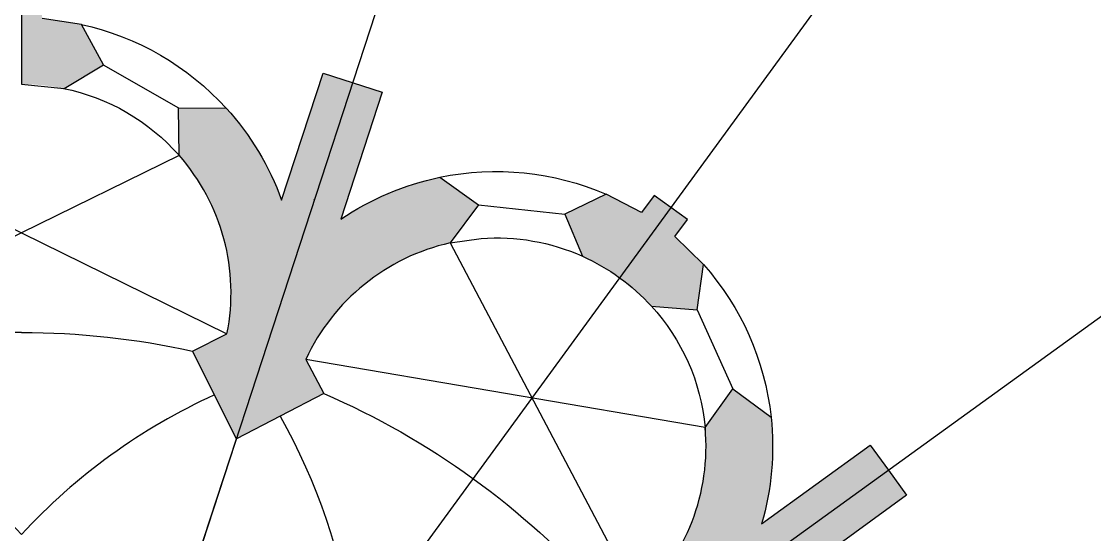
# Model space of a CAD drawing. Extents: x 77 to 121, y -270 to -21.
# Drawn here: x 97.76 to 111.54, y -245.69 to -239.09 of the extents above; entities that cross this region are included whole.
import ezdxf

# ---------------------------------------------------------------- set-up
doc = ezdxf.new("R2010")
doc.units = 0
for name, color, linetype in [('BASE_PLAN', 7, 'CONTINUOUS'), ('LINE_OF_SYMMETRY', 7, 'CONTINUOUS'), ('POCHE', 7, 'CONTINUOUS'), ('VAULT_LINES', 7, 'CONTINUOUS')]:
    doc.layers.add(name, color=color, linetype=linetype)

# ---------------------------------------------------------------- blocks, each defined once
blk = doc.blocks.new('*U3')
at = {"layer": 'POCHE', "linetype": 'CONTINUOUS', "extrusion": (0, 0, -1)}
for points in [[(-106.87, -247.152), (-106.87, -243.845), (-106.796, -247.175)], [(-106.796, -247.175), (-106.87, -243.845), (-106.796, -243.95)], [(-106.894, -247.146), (-106.894, -243.812), (-106.87, -247.152)], [(-106.87, -247.152), (-106.894, -243.812), (-106.87, -243.845)], [(-106.894, -247.146), (-106.945, -243.85), (-106.894, -243.812)], [(-106.945, -247.132), (-106.945, -243.85), (-106.894, -247.146)], [(-106.945, -247.132), (-107.021, -243.906), (-106.945, -243.85)], [(-107.021, -247.113), (-107.021, -243.906), (-106.945, -247.132)], [(-107.021, -247.113), (-107.097, -243.963), (-107.021, -243.906)], [(-106.796, -247.175), (-106.796, -243.95), (-106.723, -247.2)], [(-106.723, -247.2), (-106.796, -243.95), (-106.723, -244.053)], [(-107.097, -247.097), (-107.097, -243.963), (-107.021, -247.113)], [(-107.097, -247.097), (-107.174, -244.019), (-107.097, -243.963)], [(-107.174, -247.082), (-107.174, -244.019), (-107.097, -247.097)], [(-107.174, -247.082), (-107.251, -244.077), (-107.174, -244.019)], [(-106.651, -247.227), (-106.651, -244.154), (-106.581, -247.255)], [(-106.581, -247.255), (-106.651, -244.154), (-106.581, -244.254)], [(-106.723, -247.2), (-106.723, -244.053), (-106.651, -247.227)], [(-106.651, -247.227), (-106.723, -244.053), (-106.651, -244.154)], [(-107.251, -247.07), (-107.251, -244.077), (-107.174, -247.082)], [(-107.251, -247.07), (-107.264, -244.086), (-107.251, -244.077)], [(-107.264, -247.069), (-107.264, -244.086), (-107.251, -247.07)], [(-107.264, -245.548), (-107.288, -244.104), (-107.264, -244.086)], [(-107.288, -245.465), (-107.288, -244.104), (-107.264, -245.548)], [(-107.288, -245.465), (-107.309, -244.119), (-107.288, -244.104)], [(-107.309, -245.382), (-107.309, -244.119), (-107.288, -245.465)], [(-107.309, -245.382), (-107.328, -244.134), (-107.309, -244.119)], [(-107.328, -245.297), (-107.328, -244.134), (-107.309, -245.382)], [(-107.328, -245.297), (-107.345, -244.146), (-107.328, -244.134)], [(-107.345, -245.212), (-107.345, -244.146), (-107.328, -245.297)], [(-107.345, -245.212), (-107.36, -244.157), (-107.345, -244.146)], [(-107.36, -245.127), (-107.36, -244.157), (-107.345, -245.212)], [(-107.36, -245.127), (-107.373, -244.167), (-107.36, -244.157)], [(-107.373, -245.041), (-107.373, -244.167), (-107.36, -245.127)], [(-107.373, -245.041), (-107.384, -244.175), (-107.373, -244.167)], [(-107.384, -244.955), (-107.384, -244.175), (-107.373, -245.041)], [(-107.384, -244.955), (-107.386, -244.177), (-107.384, -244.175)], [(-107.386, -244.934), (-107.386, -244.177), (-107.384, -244.955)], [(-107.386, -244.934), (-107.393, -244.246), (-107.386, -244.177)], [(-106.545, -244.386), (-106.545, -244.304), (-106.54, -244.312)], [(-106.549, -244.461), (-106.549, -244.298), (-106.545, -244.386)], [(-106.545, -244.386), (-106.549, -244.298), (-106.545, -244.304)], [(-106.551, -244.536), (-106.551, -244.296), (-106.549, -244.461)], [(-106.549, -244.461), (-106.551, -244.296), (-106.549, -244.298)], [(-106.581, -247.255), (-106.581, -244.254), (-106.551, -247.268)], [(-106.551, -247.268), (-106.581, -244.254), (-106.551, -244.296)], [(-107.393, -244.869), (-107.393, -244.246), (-107.386, -244.934)], [(-107.393, -244.869), (-107.395, -244.262), (-107.393, -244.246)], [(-107.395, -244.848), (-107.395, -244.262), (-107.393, -244.869)], [(-107.395, -244.848), (-107.4, -244.333), (-107.395, -244.262)], [(-107.4, -244.782), (-107.4, -244.333), (-107.395, -244.848)], [(-107.4, -244.782), (-107.401, -244.349), (-107.4, -244.333)], [(-107.401, -244.761), (-107.401, -244.349), (-107.4, -244.782)], [(-107.401, -244.761), (-107.404, -244.421), (-107.401, -244.349)], [(-107.404, -244.695), (-107.404, -244.421), (-107.401, -244.761)], [(-107.404, -244.695), (-107.405, -244.435), (-107.404, -244.421)], [(-107.405, -244.671), (-107.405, -244.435), (-107.404, -244.695)], [(-107.405, -244.671), (-107.407, -244.512), (-107.405, -244.435)], [(-106.551, -247.268), (-106.551, -244.536), (-106.55, -247.269)], [(-106.55, -247.269), (-106.551, -244.536), (-106.55, -244.612)], [(-107.407, -244.608), (-107.407, -244.512), (-107.405, -244.671)], [(-107.407, -244.608), (-107.407, -244.522), (-107.407, -244.512)], [(-108.66, -245.522), (-108.66, -244.539), (-107.734, -246.193)], [(-107.734, -246.193), (-108.66, -244.539), (-107.734, -245.209)], [(-108.66, -245.522), (-108.895, -244.861), (-108.66, -244.539)], [(-106.548, -247.27), (-106.548, -244.688), (-106.543, -247.272)], [(-106.543, -247.272), (-106.548, -244.688), (-106.543, -244.764)], [(-106.55, -247.269), (-106.55, -244.612), (-106.548, -247.27)], [(-106.548, -247.27), (-106.55, -244.612), (-106.548, -244.688)], [(-106.536, -247.275), (-106.536, -244.841), (-106.526, -247.279)], [(-106.526, -247.279), (-106.536, -244.841), (-106.526, -244.917)], [(-106.543, -247.272), (-106.543, -244.764), (-106.536, -247.275)], [(-106.536, -247.275), (-106.543, -244.764), (-106.536, -244.841)], [(-108.895, -245.352), (-108.895, -244.861), (-108.66, -245.522)], [(-108.895, -245.352), (-109.129, -245.182), (-108.895, -244.861)], [(-106.515, -247.284), (-106.515, -244.994), (-106.511, -247.286)], [(-106.511, -247.286), (-106.515, -244.994), (-106.511, -245.015)], [(-106.526, -247.279), (-106.526, -244.917), (-106.515, -247.284)], [(-106.515, -247.284), (-106.526, -244.917), (-106.515, -244.994)], [(-106.485, -247.298), (-106.485, -245.146), (-106.467, -247.307)], [(-106.467, -247.307), (-106.485, -245.146), (-106.467, -245.222)], [(-106.501, -247.29), (-106.501, -245.07), (-106.485, -247.298)], [(-106.485, -247.298), (-106.501, -245.07), (-106.485, -245.146)], [(-106.511, -247.286), (-106.511, -245.015), (-106.501, -247.29)], [(-106.501, -247.29), (-106.511, -245.015), (-106.501, -245.07)], [(-106.467, -247.307), (-106.467, -245.222), (-106.446, -247.316)], [(-106.446, -247.316), (-106.467, -245.222), (-106.446, -245.297)], [(-107.643, -247.044), (-107.643, -245.275), (-107.564, -247.045)], [(-107.564, -247.045), (-107.643, -245.275), (-107.564, -245.332)], [(-107.721, -247.046), (-107.721, -245.218), (-107.643, -247.044)], [(-107.643, -247.044), (-107.721, -245.218), (-107.643, -245.275)], [(-107.734, -247.046), (-107.734, -245.209), (-107.721, -247.046)], [(-107.721, -247.046), (-107.734, -245.209), (-107.721, -245.218)], [(-106.423, -247.328), (-106.423, -245.372), (-106.398, -247.34)], [(-106.398, -247.34), (-106.423, -245.372), (-106.398, -245.446)], [(-106.443, -247.318), (-106.443, -245.309), (-106.423, -247.328)], [(-106.423, -247.328), (-106.443, -245.309), (-106.423, -245.372)], [(-106.446, -247.316), (-106.446, -245.297), (-106.443, -247.318)], [(-106.443, -247.318), (-106.446, -245.297), (-106.443, -245.309)], [(-107.486, -247.048), (-107.486, -245.388), (-107.407, -247.053)], [(-107.407, -247.053), (-107.486, -245.388), (-107.407, -245.445)], [(-107.564, -247.045), (-107.564, -245.332), (-107.486, -247.048)], [(-107.486, -247.048), (-107.564, -245.332), (-107.486, -245.388)], [(-106.371, -247.354), (-106.371, -245.52), (-106.342, -247.37)], [(-106.342, -247.37), (-106.371, -245.52), (-106.342, -245.592)], [(-106.375, -247.352), (-106.375, -245.508), (-106.371, -247.354)], [(-106.371, -247.354), (-106.375, -245.508), (-106.371, -245.52)], [(-106.398, -247.34), (-106.398, -245.446), (-106.375, -247.352)], [(-106.375, -247.352), (-106.398, -245.446), (-106.375, -245.508)], [(-107.329, -247.061), (-107.329, -245.502), (-107.264, -247.069)], [(-107.264, -247.069), (-107.329, -245.502), (-107.264, -245.548)], [(-107.407, -247.053), (-107.407, -245.445), (-107.329, -247.061)], [(-107.329, -247.061), (-107.407, -245.445), (-107.329, -245.502)], [(-106.31, -247.387), (-106.31, -245.666), (-106.277, -247.604)], [(-106.277, -247.604), (-106.31, -245.666), (-106.277, -245.735)], [(-106.311, -247.387), (-106.311, -245.664), (-106.31, -247.387)], [(-106.31, -247.387), (-106.311, -245.664), (-106.31, -245.666)], [(-106.342, -247.37), (-106.342, -245.592), (-106.311, -247.387)], [(-106.311, -247.387), (-106.342, -245.592), (-106.311, -245.664)], [(-106.236, -247.876), (-106.236, -245.814), (-106.204, -247.872)], [(-106.204, -247.872), (-106.236, -245.814), (-106.204, -245.873)], [(-106.242, -247.84), (-106.242, -245.804), (-106.236, -247.876)], [(-106.236, -247.876), (-106.242, -245.804), (-106.236, -245.814)], [(-106.277, -247.604), (-106.277, -245.735), (-106.242, -247.84)], [(-106.242, -247.84), (-106.277, -245.735), (-106.242, -245.804)], [(-106.165, -247.866), (-106.165, -245.94), (-106.124, -247.86)], [(-106.124, -247.86), (-106.165, -245.94), (-106.124, -246.006)], [(-106.204, -247.872), (-106.204, -245.873), (-106.165, -247.866)], [(-106.165, -247.866), (-106.204, -245.873), (-106.165, -245.94)], [(-106.081, -247.853), (-106.081, -246.07), (-106.037, -247.847)], [(-106.037, -247.847), (-106.081, -246.07), (-106.037, -246.134)], [(-106.124, -247.86), (-106.124, -246.006), (-106.081, -247.853)], [(-106.081, -247.853), (-106.124, -246.006), (-106.081, -246.07)], [(-105.99, -247.84), (-105.99, -246.195), (-105.943, -247.833)], [(-105.943, -247.833), (-105.99, -246.195), (-105.943, -246.255)], [(-106.037, -247.847), (-106.037, -246.134), (-105.99, -247.84)], [(-105.99, -247.84), (-106.037, -246.134), (-105.99, -246.195)], [(-107.734, -247.046), (-107.799, -246.195), (-107.734, -246.193)], [(-107.799, -247.049), (-107.799, -246.195), (-107.734, -247.046)], [(-107.799, -247.049), (-107.821, -246.196), (-107.799, -246.195)], [(-107.821, -247.051), (-107.821, -246.196), (-107.799, -247.049)], [(-107.821, -247.051), (-107.877, -246.2), (-107.821, -246.196)], [(-107.877, -247.055), (-107.877, -246.2), (-107.821, -247.051)], [(-107.877, -247.055), (-107.907, -246.202), (-107.877, -246.2)], [(-107.907, -247.059), (-107.907, -246.202), (-107.877, -247.055)], [(-107.907, -247.059), (-107.955, -246.206), (-107.907, -246.202)], [(-107.955, -247.064), (-107.955, -246.206), (-107.907, -247.059)], [(-107.955, -247.064), (-107.994, -246.21), (-107.955, -246.206)], [(-107.994, -247.069), (-107.994, -246.21), (-107.955, -247.064)], [(-107.994, -247.069), (-108.032, -246.214), (-107.994, -246.21)], [(-108.032, -247.074), (-108.032, -246.214), (-107.994, -247.069)], [(-108.032, -247.074), (-108.08, -246.22), (-108.032, -246.214)], [(-108.08, -247.082), (-108.08, -246.22), (-108.032, -247.074)], [(-108.08, -247.082), (-108.109, -246.224), (-108.08, -246.22)], [(-108.109, -247.087), (-108.109, -246.224), (-108.08, -247.082)], [(-108.109, -247.087), (-108.166, -246.232), (-108.109, -246.224)], [(-108.166, -247.098), (-108.166, -246.232), (-108.109, -247.087)], [(-108.166, -247.098), (-108.185, -246.235), (-108.166, -246.232)], [(-108.185, -247.102), (-108.185, -246.235), (-108.166, -247.098)], [(-108.185, -247.102), (-108.252, -246.246), (-108.185, -246.235)], [(-108.252, -247.117), (-108.252, -246.246), (-108.185, -247.102)], [(-108.252, -247.117), (-108.26, -246.248), (-108.252, -246.246)], [(-108.26, -247.119), (-108.26, -246.248), (-108.252, -247.117)], [(-108.26, -247.119), (-108.334, -246.262), (-108.26, -246.248)], [(-105.843, -247.818), (-105.843, -246.37), (-105.791, -247.81)], [(-105.791, -247.81), (-105.843, -246.37), (-105.791, -246.425)], [(-105.893, -247.825), (-105.893, -246.313), (-105.843, -247.818)], [(-105.843, -247.818), (-105.893, -246.313), (-105.843, -246.37)], [(-105.943, -247.833), (-105.943, -246.255), (-105.893, -247.825)], [(-105.893, -247.825), (-105.943, -246.255), (-105.893, -246.313)], [(-108.334, -247.138), (-108.334, -246.262), (-108.26, -247.119)], [(-108.338, -247.139), (-108.338, -246.262), (-108.334, -247.138)], [(-108.334, -247.138), (-108.338, -246.262), (-108.334, -246.262)], [(-108.338, -247.139), (-108.408, -246.278), (-108.338, -246.262)], [(-108.408, -247.159), (-108.408, -246.278), (-108.338, -247.139)], [(-108.408, -247.159), (-108.423, -246.281), (-108.408, -246.278)], [(-108.423, -247.164), (-108.423, -246.281), (-108.408, -247.159)], [(-108.423, -247.164), (-108.48, -246.295), (-108.423, -246.281)], [(-108.48, -247.182), (-108.48, -246.295), (-108.423, -247.164)], [(-108.48, -247.182), (-108.508, -246.301), (-108.48, -246.295)], [(-108.508, -247.191), (-108.508, -246.301), (-108.48, -247.182)], [(-108.508, -247.191), (-108.551, -246.313), (-108.508, -246.301)], [(-108.551, -247.206), (-108.551, -246.313), (-108.508, -247.191)], [(-108.551, -247.206), (-108.592, -246.324), (-108.551, -246.313)], [(-108.592, -247.222), (-108.592, -246.324), (-108.551, -247.206)], [(-108.592, -247.222), (-108.622, -246.333), (-108.592, -246.324)], [(-108.622, -247.233), (-108.622, -246.333), (-108.592, -247.222)], [(-108.622, -247.233), (-108.676, -246.349), (-108.622, -246.333)], [(-108.676, -247.255), (-108.676, -246.349), (-108.622, -247.233)], [(-108.676, -247.255), (-108.691, -246.353), (-108.676, -246.349)], [(-108.691, -247.261), (-108.691, -246.353), (-108.676, -247.255)], [(-108.691, -247.261), (-108.759, -246.375), (-108.691, -246.353)], [(-108.759, -247.241), (-108.759, -246.375), (-108.691, -247.261)], [(-108.759, -247.241), (-108.841, -246.404), (-108.759, -246.375)], [(-105.194, -247.721), (-105.194, -246.447), (-104.986, -247.69)], [(-105.194, -247.721), (-105.684, -246.529), (-105.194, -246.447)], [(-105.738, -247.802), (-105.738, -246.478), (-105.684, -247.794)], [(-105.684, -247.794), (-105.738, -246.478), (-105.684, -246.529)], [(-105.791, -247.81), (-105.791, -246.425), (-105.738, -247.802)], [(-105.738, -247.802), (-105.791, -246.425), (-105.738, -246.478)], [(-108.841, -247.215), (-108.841, -246.404), (-108.759, -247.241)], [(-108.841, -247.215), (-108.922, -246.434), (-108.841, -246.404)], [(-108.922, -247.19), (-108.922, -246.434), (-108.841, -247.215)], [(-108.922, -247.19), (-109.002, -246.467), (-108.922, -246.434)], [(-109.002, -247.165), (-109.002, -246.467), (-108.922, -247.19)], [(-109.002, -247.165), (-109.082, -246.501), (-109.002, -246.467)], [(-109.082, -247.141), (-109.082, -246.501), (-109.002, -247.165)], [(-109.082, -247.141), (-109.277, -247.081), (-109.082, -246.501)], [(-105.684, -247.794), (-105.684, -246.529), (-105.194, -247.721)]]:
    blk.add_solid(points, dxfattribs=at)
blk = doc.blocks.new('*U4')
at = {"layer": 'POCHE', "linetype": 'CONTINUOUS', "extrusion": (0, 0, -1)}
for points in [[(-105.087, -242.169), (-105.087, -241.399), (-105.025, -242.138)], [(-105.025, -242.138), (-105.087, -241.399), (-105.025, -241.429)], [(-105.148, -242.201), (-105.148, -241.37), (-105.087, -242.169)], [(-105.087, -242.169), (-105.148, -241.37), (-105.087, -241.399)], [(-105.208, -242.235), (-105.208, -241.341), (-105.148, -242.201)], [(-105.148, -242.201), (-105.208, -241.341), (-105.148, -241.37)], [(-105.268, -242.27), (-105.268, -241.312), (-105.208, -242.235)], [(-105.208, -242.235), (-105.268, -241.312), (-105.208, -241.341)], [(-105.269, -242.271), (-105.269, -241.312), (-105.268, -242.27)], [(-105.268, -242.27), (-105.269, -241.312), (-105.268, -241.312)], [(-105.269, -242.271), (-105.326, -241.337), (-105.269, -241.312)], [(-105.326, -242.307), (-105.326, -241.337), (-105.269, -242.271)], [(-105.327, -242.307), (-105.327, -241.337), (-105.326, -242.307)], [(-105.326, -242.307), (-105.327, -241.337), (-105.326, -241.337)], [(-105.327, -242.307), (-105.384, -241.364), (-105.327, -241.337)], [(-105.384, -242.345), (-105.384, -241.364), (-105.327, -242.307)], [(-105.385, -242.346), (-105.385, -241.364), (-105.384, -242.345)], [(-105.384, -242.345), (-105.385, -241.364), (-105.384, -241.364)], [(-105.385, -242.346), (-105.44, -241.391), (-105.385, -241.364)], [(-105.44, -242.385), (-105.44, -241.391), (-105.385, -242.346)], [(-105.44, -242.385), (-105.442, -241.392), (-105.44, -241.391)], [(-105.442, -242.387), (-105.442, -241.392), (-105.44, -242.385)], [(-105.442, -242.387), (-105.496, -241.42), (-105.442, -241.392)], [(-105.496, -242.427), (-105.496, -241.42), (-105.442, -242.387)], [(-105.496, -242.427), (-105.499, -241.421), (-105.496, -241.42)], [(-105.499, -242.429), (-105.499, -241.421), (-105.496, -242.427)], [(-105.499, -242.429), (-105.551, -241.448), (-105.499, -241.421)], [(-105.851, -242.753), (-105.851, -241.375), (-105.805, -242.703)], [(-105.805, -242.703), (-105.851, -241.375), (-105.805, -241.439)], [(-105.885, -242.755), (-105.885, -241.328), (-105.851, -242.753)], [(-105.851, -242.753), (-105.885, -241.328), (-105.851, -241.375)], [(-105.885, -242.755), (-106.151, -241.52), (-105.885, -241.328)], [(-104.821, -241.769), (-104.821, -241.526), (-104.736, -241.567)], [(-104.963, -242.109), (-104.963, -241.458), (-104.821, -241.769)], [(-104.821, -241.769), (-104.963, -241.458), (-104.821, -241.526)], [(-105.025, -242.138), (-105.025, -241.429), (-104.963, -242.109)], [(-104.963, -242.109), (-105.025, -241.429), (-104.963, -241.458)], [(-105.551, -242.469), (-105.551, -241.448), (-105.499, -242.429)], [(-105.551, -242.469), (-105.556, -241.451), (-105.551, -241.448)], [(-105.556, -242.474), (-105.556, -241.451), (-105.551, -242.469)], [(-105.556, -242.474), (-105.604, -241.478), (-105.556, -241.451)], [(-105.604, -242.514), (-105.604, -241.478), (-105.556, -242.474)], [(-105.604, -242.514), (-105.613, -241.483), (-105.604, -241.478)], [(-105.613, -242.521), (-105.613, -241.483), (-105.604, -242.514)], [(-105.613, -242.521), (-105.656, -241.508), (-105.613, -241.483)], [(-105.656, -242.559), (-105.656, -241.508), (-105.613, -242.521)], [(-105.656, -242.559), (-105.669, -241.515), (-105.656, -241.508)], [(-105.669, -242.571), (-105.669, -241.515), (-105.656, -242.559)], [(-105.669, -242.571), (-105.707, -241.538), (-105.669, -241.515)], [(-105.707, -242.606), (-105.707, -241.538), (-105.669, -242.571)], [(-105.707, -242.606), (-105.724, -241.549), (-105.707, -241.538)], [(-105.724, -242.623), (-105.724, -241.549), (-105.707, -242.606)], [(-105.756, -242.654), (-105.756, -241.505), (-105.724, -242.623)], [(-105.724, -242.623), (-105.756, -241.505), (-105.724, -241.549)], [(-105.805, -242.703), (-105.805, -241.439), (-105.756, -242.654)], [(-105.756, -242.654), (-105.805, -241.439), (-105.756, -241.505)], [(-106.151, -242.777), (-106.151, -241.52), (-105.885, -242.755)], [(-106.151, -241.858), (-106.312, -241.637), (-106.151, -241.52)], [(-106.151, -242.777), (-106.2, -241.899), (-106.151, -241.858)], [(-106.2, -242.78), (-106.2, -241.899), (-106.151, -242.777)], [(-106.2, -242.78), (-106.248, -241.942), (-106.2, -241.899)], [(-106.248, -242.784), (-106.248, -241.942), (-106.2, -242.78)], [(-106.248, -242.784), (-106.295, -241.986), (-106.248, -241.942)], [(-106.295, -242.788), (-106.295, -241.986), (-106.248, -242.784)], [(-106.295, -242.788), (-106.341, -242.03), (-106.295, -241.986)], [(-106.341, -242.792), (-106.341, -242.03), (-106.295, -242.788)], [(-106.341, -242.792), (-106.387, -242.075), (-106.341, -242.03)], [(-106.387, -242.795), (-106.387, -242.075), (-106.341, -242.792)], [(-106.387, -242.795), (-106.432, -242.122), (-106.387, -242.075)], [(-106.432, -242.799), (-106.432, -242.122), (-106.387, -242.795)], [(-106.432, -242.799), (-106.439, -242.13), (-106.432, -242.122)], [(-106.439, -242.799), (-106.439, -242.13), (-106.432, -242.799)], [(-106.439, -242.799), (-106.475, -242.169), (-106.439, -242.13)], [(-106.475, -242.534), (-106.475, -242.169), (-106.439, -242.799)], [(-106.475, -242.534), (-106.518, -242.216), (-106.475, -242.169)]]:
    blk.add_solid(points, dxfattribs=at)
blk = doc.blocks.new('*U5')
at = {"layer": 'POCHE', "linetype": 'CONTINUOUS', "extrusion": (0, 0, -1)}
for points in [[(-97.824, -239.899), (-97.824, -238.782), (-97.755, -239.898)], [(-97.755, -239.898), (-97.824, -238.782), (-97.755, -238.782)], [(-97.894, -239.901), (-97.894, -238.782), (-97.824, -239.899)], [(-97.824, -239.899), (-97.894, -238.782), (-97.824, -238.782)], [(-97.963, -239.906), (-97.963, -238.782), (-97.894, -239.901)], [(-97.894, -239.901), (-97.963, -238.782), (-97.894, -238.782)], [(-98.019, -239.054), (-98.019, -238.782), (-97.963, -239.906)], [(-97.963, -239.906), (-98.019, -238.782), (-97.963, -238.782)], [(-98.019, -239.911), (-98.019, -239.054), (-97.963, -239.906)], [(-98.019, -239.911), (-98.032, -239.056), (-98.019, -239.054)], [(-98.032, -239.912), (-98.032, -239.056), (-98.019, -239.911)], [(-98.032, -239.912), (-98.083, -239.06), (-98.032, -239.056)], [(-98.083, -239.918), (-98.083, -239.06), (-98.032, -239.912)], [(-98.083, -239.918), (-98.101, -239.062), (-98.083, -239.06)], [(-98.101, -239.92), (-98.101, -239.062), (-98.083, -239.918)], [(-98.101, -239.92), (-98.147, -239.066), (-98.101, -239.062)], [(-98.147, -239.926), (-98.147, -239.066), (-98.101, -239.92)], [(-98.147, -239.926), (-98.169, -239.069), (-98.147, -239.066)], [(-98.169, -239.93), (-98.169, -239.069), (-98.147, -239.926)], [(-98.169, -239.93), (-98.21, -239.074), (-98.169, -239.069)], [(-98.21, -239.937), (-98.21, -239.074), (-98.169, -239.93)], [(-98.21, -239.937), (-98.237, -239.078), (-98.21, -239.074)], [(-98.237, -239.941), (-98.237, -239.078), (-98.21, -239.937)], [(-98.237, -239.941), (-98.274, -239.083), (-98.237, -239.078)], [(-98.274, -239.948), (-98.274, -239.083), (-98.237, -239.941)], [(-98.274, -239.948), (-98.304, -239.088), (-98.274, -239.083)], [(-98.304, -239.954), (-98.304, -239.088), (-98.274, -239.948)], [(-98.304, -239.954), (-98.338, -239.093), (-98.304, -239.088)], [(-98.338, -239.934), (-98.338, -239.093), (-98.304, -239.954)], [(-98.338, -239.934), (-98.401, -239.104), (-98.338, -239.093)], [(-98.401, -239.895), (-98.401, -239.104), (-98.338, -239.934)], [(-98.401, -239.895), (-98.464, -239.116), (-98.401, -239.104)], [(-98.464, -239.857), (-98.464, -239.116), (-98.401, -239.895)], [(-98.464, -239.857), (-98.527, -239.13), (-98.464, -239.116)], [(-98.527, -239.818), (-98.527, -239.13), (-98.464, -239.857)], [(-98.527, -239.818), (-98.621, -239.302), (-98.527, -239.13)], [(-98.621, -239.762), (-98.621, -239.302), (-98.527, -239.818)], [(-98.621, -239.762), (-98.808, -239.648), (-98.621, -239.302)]]:
    blk.add_solid(points, dxfattribs=at)
blk = doc.blocks.new('*U6')
at = {"layer": 'POCHE', "linetype": 'CONTINUOUS', "extrusion": (0, 0, -1)}
for points in [[(-101.63, -243.046), (-101.63, -239.755), (-101.591, -243.105)], [(-101.591, -243.105), (-101.63, -239.755), (-101.591, -239.875)], [(-101.63, -243.046), (-101.634, -239.756), (-101.63, -239.755)], [(-101.634, -243.042), (-101.634, -239.756), (-101.63, -243.046)], [(-101.634, -243.042), (-101.678, -239.77), (-101.634, -239.756)], [(-101.678, -242.979), (-101.678, -239.77), (-101.634, -243.042)], [(-101.678, -242.979), (-101.724, -239.785), (-101.678, -239.77)], [(-101.591, -243.105), (-101.591, -239.875), (-101.551, -243.17)], [(-101.551, -243.17), (-101.591, -239.875), (-101.551, -239.998)], [(-101.724, -242.917), (-101.724, -239.785), (-101.678, -242.979)], [(-101.724, -242.917), (-101.773, -239.801), (-101.724, -239.785)], [(-101.773, -242.857), (-101.773, -239.801), (-101.724, -242.917)], [(-101.773, -242.857), (-101.823, -239.817), (-101.773, -239.801)], [(-101.823, -242.797), (-101.823, -239.817), (-101.773, -242.857)], [(-101.823, -242.797), (-101.857, -239.828), (-101.823, -239.817)], [(-101.857, -242.759), (-101.857, -239.828), (-101.823, -242.797)], [(-101.857, -241.635), (-102.01, -239.877), (-101.857, -239.828)], [(-102.01, -241.166), (-102.01, -239.877), (-101.857, -241.635)], [(-102.01, -241.166), (-102.39, -240), (-102.01, -239.877)], [(-101.551, -243.17), (-101.551, -239.998), (-101.512, -243.235)], [(-101.512, -243.235), (-101.551, -239.998), (-101.512, -240.116)], [(-101.512, -243.235), (-101.512, -240.116), (-101.476, -243.301)], [(-101.476, -243.301), (-101.512, -240.116), (-101.476, -240.227)], [(-99.781, -240.813), (-99.781, -240.201), (-99.773, -240.201)], [(-99.781, -240.813), (-99.829, -240.202), (-99.781, -240.201)], [(-99.829, -240.869), (-99.829, -240.202), (-99.781, -240.813)], [(-99.877, -240.928), (-99.877, -240.202), (-99.829, -240.869)], [(-99.829, -240.869), (-99.877, -240.202), (-99.829, -240.202)], [(-99.877, -240.928), (-99.922, -240.203), (-99.877, -240.202)], [(-99.922, -240.988), (-99.922, -240.203), (-99.877, -240.928)], [(-99.967, -241.049), (-99.967, -240.203), (-99.922, -240.988)], [(-99.922, -240.988), (-99.967, -240.203), (-99.922, -240.203)], [(-99.967, -241.049), (-100.009, -240.204), (-99.967, -240.203)], [(-100.009, -241.112), (-100.009, -240.204), (-99.967, -241.049)], [(-100.05, -241.177), (-100.05, -240.204), (-100.009, -241.112)], [(-100.009, -241.112), (-100.05, -240.204), (-100.009, -240.204)], [(-100.09, -241.243), (-100.09, -240.204), (-100.05, -241.177)], [(-100.05, -241.177), (-100.09, -240.204), (-100.05, -240.204)], [(-100.09, -241.243), (-100.128, -240.205), (-100.09, -240.204)], [(-100.128, -241.31), (-100.128, -240.205), (-100.09, -241.243)], [(-100.163, -241.379), (-100.163, -240.205), (-100.128, -241.31)], [(-100.128, -241.31), (-100.163, -240.205), (-100.128, -240.205)], [(-100.197, -241.449), (-100.197, -240.205), (-100.163, -241.379)], [(-100.163, -241.379), (-100.197, -240.205), (-100.163, -240.205)], [(-100.197, -241.449), (-100.229, -240.206), (-100.197, -240.205)], [(-100.229, -241.52), (-100.229, -240.206), (-100.197, -241.449)], [(-100.259, -241.592), (-100.259, -240.206), (-100.229, -241.52)], [(-100.229, -241.52), (-100.259, -240.206), (-100.229, -240.206)], [(-100.287, -241.665), (-100.287, -240.206), (-100.259, -241.592)], [(-100.259, -241.592), (-100.287, -240.206), (-100.259, -240.206)], [(-100.287, -241.665), (-100.313, -240.207), (-100.287, -240.206)], [(-100.313, -241.738), (-100.313, -240.207), (-100.287, -241.665)], [(-100.336, -241.813), (-100.336, -240.207), (-100.313, -241.738)], [(-100.313, -241.738), (-100.336, -240.207), (-100.313, -240.207)], [(-100.357, -241.888), (-100.357, -240.207), (-100.336, -241.813)], [(-100.336, -241.813), (-100.357, -240.207), (-100.336, -240.207)], [(-100.377, -241.964), (-100.377, -240.207), (-100.357, -241.888)], [(-100.357, -241.888), (-100.377, -240.207), (-100.357, -240.207)], [(-100.386, -242.007), (-100.386, -240.207), (-100.377, -241.964)], [(-100.377, -241.964), (-100.386, -240.207), (-100.377, -240.207)], [(-100.386, -242.007), (-100.394, -240.216), (-100.386, -240.207)], [(-100.394, -242.041), (-100.394, -240.216), (-100.386, -242.007)], [(-100.394, -242.041), (-100.408, -240.232), (-100.394, -240.216)], [(-100.408, -242.117), (-100.408, -240.232), (-100.394, -242.041)], [(-100.408, -242.117), (-100.421, -240.246), (-100.408, -240.232)], [(-100.421, -242.195), (-100.421, -240.246), (-100.408, -242.117)], [(-100.421, -242.195), (-100.431, -240.258), (-100.421, -240.246)], [(-100.431, -242.272), (-100.431, -240.258), (-100.421, -242.195)], [(-100.431, -242.272), (-100.439, -240.267), (-100.431, -240.258)], [(-100.439, -242.349), (-100.439, -240.267), (-100.431, -242.272)], [(-100.439, -242.349), (-100.444, -240.272), (-100.439, -240.267)], [(-100.444, -242.415), (-100.444, -240.272), (-100.439, -242.349)], [(-100.444, -242.415), (-100.444, -240.273), (-100.444, -240.272)], [(-100.444, -242.427), (-100.448, -240.277), (-100.444, -240.273)], [(-100.444, -242.427), (-100.444, -240.273), (-100.444, -242.415)], [(-100.448, -242.504), (-100.448, -240.277), (-100.444, -242.427)], [(-100.448, -242.504), (-100.449, -240.278), (-100.448, -240.277)], [(-100.449, -242.581), (-100.449, -240.278), (-100.448, -242.504)], [(-100.449, -244.319), (-100.499, -240.338), (-100.449, -240.278)], [(-101.476, -243.301), (-101.476, -240.227), (-101.442, -243.368)], [(-101.442, -243.368), (-101.476, -240.227), (-101.442, -240.332)], [(-100.499, -244.42), (-100.499, -240.338), (-100.449, -244.319)], [(-100.499, -244.42), (-100.517, -240.36), (-100.499, -240.338)], [(-100.517, -244.455), (-100.517, -240.36), (-100.499, -244.42)], [(-100.517, -244.455), (-100.554, -240.406), (-100.517, -240.36)], [(-100.554, -244.436), (-100.554, -240.406), (-100.517, -244.455)], [(-100.554, -244.436), (-100.606, -240.475), (-100.554, -240.406)], [(-101.41, -243.993), (-101.41, -240.43), (-101.097, -244.155)], [(-101.097, -244.155), (-101.41, -240.43), (-101.097, -241.389)], [(-101.442, -243.368), (-101.442, -240.332), (-101.41, -243.435)], [(-101.41, -243.435), (-101.442, -240.332), (-101.41, -240.43)], [(-100.606, -244.409), (-100.606, -240.475), (-100.554, -244.436)], [(-100.606, -244.409), (-100.657, -240.545), (-100.606, -240.475)], [(-100.657, -244.383), (-100.657, -240.545), (-100.606, -244.409)], [(-100.657, -244.383), (-100.707, -240.616), (-100.657, -240.545)], [(-100.707, -244.357), (-100.707, -240.616), (-100.657, -244.383)], [(-100.707, -244.357), (-100.754, -240.689), (-100.707, -240.616)], [(-100.754, -244.333), (-100.754, -240.689), (-100.707, -244.357)], [(-100.754, -244.333), (-100.8, -240.763), (-100.754, -240.689)], [(-100.8, -244.309), (-100.8, -240.763), (-100.754, -244.333)], [(-100.8, -244.309), (-100.844, -240.838), (-100.8, -240.763)], [(-100.844, -244.286), (-100.844, -240.838), (-100.8, -244.309)], [(-100.844, -244.286), (-100.886, -240.914), (-100.844, -240.838)], [(-100.886, -244.264), (-100.886, -240.914), (-100.844, -244.286)], [(-100.886, -244.264), (-100.926, -240.991), (-100.886, -240.914)], [(-100.926, -244.243), (-100.926, -240.991), (-100.886, -244.264)], [(-100.926, -244.243), (-100.964, -241.069), (-100.926, -240.991)], [(-100.964, -244.224), (-100.964, -241.069), (-100.926, -244.243)], [(-100.964, -244.224), (-101, -241.148), (-100.964, -241.069)], [(-101, -244.205), (-101, -241.148), (-100.964, -244.224)], [(-101, -244.205), (-101.035, -241.228), (-101, -241.148)], [(-102.961, -242.026), (-102.961, -241.135), (-102.9, -242.048)], [(-102.9, -242.048), (-102.961, -241.135), (-102.9, -241.151)], [(-102.972, -242.022), (-102.972, -241.132), (-102.961, -242.026)], [(-102.961, -242.026), (-102.972, -241.132), (-102.961, -241.135)], [(-103.044, -241.998), (-103.044, -241.114), (-102.972, -242.022)], [(-102.972, -242.022), (-103.044, -241.114), (-102.972, -241.132)], [(-103.045, -241.998), (-103.045, -241.114), (-103.044, -241.998)], [(-103.044, -241.998), (-103.045, -241.114), (-103.044, -241.114)], [(-103.116, -241.976), (-103.116, -241.098), (-103.045, -241.998)], [(-103.045, -241.998), (-103.116, -241.098), (-103.045, -241.114)], [(-103.129, -241.973), (-103.129, -241.095), (-103.116, -241.976)], [(-103.116, -241.976), (-103.129, -241.095), (-103.116, -241.098)], [(-103.129, -241.973), (-103.189, -241.138), (-103.129, -241.095)], [(-103.189, -241.957), (-103.189, -241.138), (-103.129, -241.973)], [(-103.189, -241.957), (-103.262, -241.189), (-103.189, -241.138)], [(-101.035, -244.187), (-101.035, -241.228), (-101, -244.205)], [(-101.035, -244.187), (-101.067, -241.308), (-101.035, -241.228)], [(-102.547, -242.212), (-102.547, -241.27), (-102.482, -242.249)], [(-102.482, -242.249), (-102.547, -241.27), (-102.482, -241.296)], [(-102.55, -242.21), (-102.55, -241.269), (-102.547, -242.212)], [(-102.547, -242.212), (-102.55, -241.269), (-102.547, -241.27)], [(-102.618, -242.173), (-102.618, -241.243), (-102.55, -242.21)], [(-102.55, -242.21), (-102.618, -241.243), (-102.55, -241.269)], [(-102.629, -242.168), (-102.629, -241.239), (-102.618, -242.173)], [(-102.618, -242.173), (-102.629, -241.239), (-102.618, -241.243)], [(-102.688, -242.139), (-102.688, -241.218), (-102.629, -242.168)], [(-102.629, -242.168), (-102.688, -241.218), (-102.629, -241.239)], [(-102.711, -242.128), (-102.711, -241.21), (-102.688, -242.139)], [(-102.688, -242.139), (-102.711, -241.21), (-102.688, -241.218)], [(-102.758, -242.106), (-102.758, -241.194), (-102.711, -242.128)], [(-102.711, -242.128), (-102.758, -241.194), (-102.711, -241.21)], [(-102.793, -242.091), (-102.793, -241.183), (-102.758, -242.106)], [(-102.758, -242.106), (-102.793, -241.183), (-102.758, -241.194)], [(-102.829, -242.076), (-102.829, -241.172), (-102.793, -242.091)], [(-102.793, -242.091), (-102.829, -241.172), (-102.793, -241.183)], [(-102.877, -242.057), (-102.877, -241.158), (-102.829, -242.076)], [(-102.829, -242.076), (-102.877, -241.158), (-102.829, -241.172)], [(-102.9, -242.048), (-102.9, -241.151), (-102.877, -242.057)], [(-102.877, -242.057), (-102.9, -241.151), (-102.877, -241.158)], [(-103.262, -241.939), (-103.262, -241.189), (-103.189, -241.957)], [(-103.262, -241.939), (-103.629, -241.45), (-103.262, -241.189)], [(-101.067, -244.17), (-101.067, -241.308), (-101.035, -244.187)], [(-101.067, -244.17), (-101.097, -241.389), (-101.067, -241.308)], [(-101.097, -244.155), (-101.097, -241.389), (-101.067, -244.17)], [(-102.222, -242.424), (-102.222, -241.418), (-102.16, -242.472)], [(-102.16, -242.472), (-102.222, -241.418), (-102.16, -241.45)], [(-102.23, -242.418), (-102.23, -241.414), (-102.222, -242.424)], [(-102.222, -242.424), (-102.23, -241.414), (-102.222, -241.418)], [(-102.285, -242.377), (-102.285, -241.386), (-102.23, -242.418)], [(-102.23, -242.418), (-102.285, -241.386), (-102.23, -241.414)], [(-102.308, -242.362), (-102.308, -241.375), (-102.285, -242.377)], [(-102.285, -242.377), (-102.308, -241.375), (-102.285, -241.386)], [(-102.35, -242.332), (-102.35, -241.355), (-102.308, -242.362)], [(-102.308, -242.362), (-102.35, -241.355), (-102.308, -241.375)], [(-102.387, -242.308), (-102.387, -241.338), (-102.35, -242.332)], [(-102.35, -242.332), (-102.387, -241.338), (-102.35, -241.355)], [(-102.415, -242.29), (-102.415, -241.325), (-102.387, -242.308)], [(-102.387, -242.308), (-102.415, -241.325), (-102.387, -241.338)], [(-102.466, -242.258), (-102.466, -241.303), (-102.415, -242.29)], [(-102.415, -242.29), (-102.466, -241.303), (-102.415, -241.325)], [(-102.482, -242.249), (-102.482, -241.296), (-102.466, -242.258)], [(-102.466, -242.258), (-102.482, -241.296), (-102.466, -241.303)], [(-101.984, -242.628), (-101.984, -241.553), (-101.929, -242.682)], [(-101.929, -242.682), (-101.984, -241.553), (-101.929, -241.587)], [(-102.003, -242.61), (-102.003, -241.541), (-101.984, -242.628)], [(-101.984, -242.628), (-102.003, -241.541), (-101.984, -241.553)], [(-102.041, -242.574), (-102.041, -241.518), (-102.003, -242.61)], [(-102.003, -242.61), (-102.041, -241.518), (-102.003, -241.541)], [(-102.077, -242.543), (-102.077, -241.497), (-102.041, -242.574)], [(-102.041, -242.574), (-102.077, -241.497), (-102.041, -241.518)], [(-102.1, -242.522), (-102.1, -241.484), (-102.077, -242.543)], [(-102.077, -242.543), (-102.1, -241.484), (-102.077, -241.497)], [(-102.153, -242.478), (-102.153, -241.454), (-102.1, -242.522)], [(-102.1, -242.522), (-102.153, -241.454), (-102.1, -241.484)], [(-102.16, -242.472), (-102.16, -241.45), (-102.153, -242.478)], [(-102.153, -242.478), (-102.16, -241.45), (-102.153, -241.454)], [(-101.875, -242.739), (-101.875, -241.623), (-101.857, -242.759)], [(-101.857, -242.759), (-101.875, -241.623), (-101.857, -241.635)], [(-101.929, -242.683), (-101.929, -241.587), (-101.875, -242.739)], [(-101.875, -242.739), (-101.929, -241.587), (-101.875, -241.623)], [(-101.929, -242.682), (-101.929, -241.587), (-101.929, -242.683)], [(-101.929, -242.683), (-101.929, -241.587), (-101.929, -241.587)], [(-100.448, -244.317), (-100.448, -242.658), (-100.444, -244.311)], [(-100.444, -244.311), (-100.448, -242.658), (-100.444, -242.734)], [(-100.449, -244.319), (-100.449, -242.581), (-100.448, -244.317)], [(-100.448, -244.317), (-100.449, -242.581), (-100.448, -242.658)], [(-100.444, -244.311), (-100.444, -242.734), (-100.439, -244.3)], [(-100.439, -244.3), (-100.444, -242.734), (-100.439, -242.81)], [(-100.431, -244.285), (-100.431, -242.885), (-100.422, -244.265)], [(-100.422, -244.265), (-100.431, -242.885), (-100.422, -242.96)], [(-100.439, -244.3), (-100.439, -242.81), (-100.431, -244.285)], [(-100.431, -244.285), (-100.439, -242.81), (-100.431, -242.885)], [(-100.41, -244.242), (-100.41, -243.034), (-100.396, -244.215)], [(-100.396, -244.215), (-100.41, -243.034), (-100.396, -243.107)], [(-100.422, -244.265), (-100.422, -242.96), (-100.41, -244.242)], [(-100.41, -244.242), (-100.422, -242.96), (-100.41, -243.034)], [(-100.396, -244.215), (-100.396, -243.107), (-99.952, -243.328)], [(-101.41, -243.993), (-101.639, -243.874), (-101.41, -243.435)]]:
    blk.add_solid(points, dxfattribs=at)

msp = doc.modelspace()

# ---------------------------------------------------------------- linework, layer by layer
at = {"layer": 'BASE_PLAN'}
for p, q in [((98.807, -239.648), (99.773, -240.201)), ((101.097, -241.389), (101.63, -239.755)), ((101.63, -239.755), (102.39, -240)), ((102.39, -240), (101.857, -241.635)), ((99.781, -240.813), (99.773, -240.201)), ((99.773, -240.201), (100.386, -240.207)), ((103.129, -241.095), (103.629, -241.45)), ((101.518, -241.385), (101.521, -241.376)), ((101.521, -241.376), (101.518, -241.385)), ((105.269, -241.312), (104.736, -241.567)), ((105.724, -241.549), (105.269, -241.312)), ((105.885, -241.328), (105.724, -241.549)), ((106.312, -241.637), (105.885, -241.328)), ((103.629, -241.45), (103.262, -241.939)), ((103.629, -241.45), (104.737, -241.567)), ((104.736, -241.567), (104.963, -242.109)), ((106.151, -241.858), (106.312, -241.637)), ((103.262, -241.939), (103.661, -241.88)), ((106.518, -242.216), (106.151, -241.858)), ((106.439, -242.799), (106.518, -242.216)), ((105.851, -242.753), (106.439, -242.799)), ((106.439, -242.799), (106.894, -243.812)), ((99.952, -243.328), (100.396, -243.107)), ((100.517, -244.455), (99.952, -243.328)), ((101.41, -243.435), (101.639, -243.874)), ((101.639, -243.874), (100.517, -244.455)), ((106.54, -244.312), (106.894, -243.812)), ((106.894, -243.812), (107.386, -244.177)), ((107.264, -245.548), (108.66, -244.539)), ((108.66, -244.539), (108.895, -244.861)), ((108.895, -244.861), (109.129, -245.182)), ((109.129, -245.182), (107.734, -246.193))]:
    msp.add_line(p, q, dxfattribs=at)
at = {"layer": 'BASE_PLAN', "extrusion": (0, 0, -1)}
for centre, radius, start, end in [((-97.758, -242.598), 3.553, 102.5064, 137.7085), ((-97.757, -242.594), 2.696, 101.5068, 138.6423), ((-97.772, -242.585), 3.534, 137.72, 160.2168), ((-103.857, -244.582), 3.562, 78.207, 113.3461), ((-103.856, -244.577), 3.557, 55.8147, 78.2132), ((-103.857, -244.576), 2.703, 85.8318, 114.1413), ((-103.866, -244.56), 2.684, 114.1048, 137.689), ((-103.877, -244.558), 3.53, 138.4436, 173.7994), ((-103.872, -244.557), 2.679, 137.4398, 174.737), ((-103.883, -244.556), 3.524, 173.8131, 196.3534)]:
    msp.add_arc(centre, radius, start, end, dxfattribs=at)
at = {"layer": 'BASE_PLAN'}
for centre, radius, start, end in [((97.772, -242.581), 2.676, 348.6621, 41.3668), ((103.853, -244.565), 2.692, 102.6846, 155.1827), ((103.873, -244.556), 2.678, 312.5472, 5.2278)]:
    msp.add_arc(centre, radius, start, end, dxfattribs=at)
at = {"layer": 'LINE_OF_SYMMETRY'}
for p in [(104.575, -232.012), (110.728, -235.135), (115.61, -240)]:
    msp.add_line(p, (97.755, -252.923), dxfattribs=at)
at = {"layer": 'VAULT_LINES'}
for p, q in [((97.755, -238.782), (97.755, -239.898)), ((97.755, -238.782), (97.755, -239.898)), ((98.527, -239.13), (98.019, -239.054)), ((98.808, -239.648), (98.527, -239.13)), ((98.304, -239.954), (98.808, -239.648)), ((97.755, -239.898), (98.304, -239.954)), ((95.729, -240.813), (97.755, -241.809)), ((99.781, -240.813), (97.755, -241.809)), ((97.755, -241.809), (95.114, -243.107)), ((97.755, -241.809), (100.396, -243.107)), ((103.262, -241.939), (105.684, -246.529)), ((106.54, -244.312), (101.41, -243.435)), ((99.361, -248), (100.517, -244.455))]:
    msp.add_line(p, q, dxfattribs=at)
for centre, radius, start, end in [((97.755, -253.295), 10.206, 89.9996, 102.432), ((103.483, -250.99), 7.807, 114.5913, 137.2025)]:
    msp.add_arc(centre, radius, start, end, dxfattribs=at)
at = {"layer": 'VAULT_LINES', "extrusion": (0, 0, -1)}
for centre, radius, start, end in [((-97.755, -253.295), 10.206, 89.9996, 102.432), ((-92.027, -250.99), 7.807, 114.5913, 137.2025), ((-97.595, -253.203), 10.168, 113.4331, 138.3607), ((-94.325, -247.973), 7.753, 150.5753, 193.3037)]:
    msp.add_arc(centre, radius, start, end, dxfattribs=at)

# ---------------------------------------------------------------- block references
at = {"layer": 'POCHE'}
for name in ['*U5', '*U6', '*U4', '*U3']:
    msp.add_blockref(name, (0, 0), dxfattribs=at)

doc.saveas('drawing.dxf')
